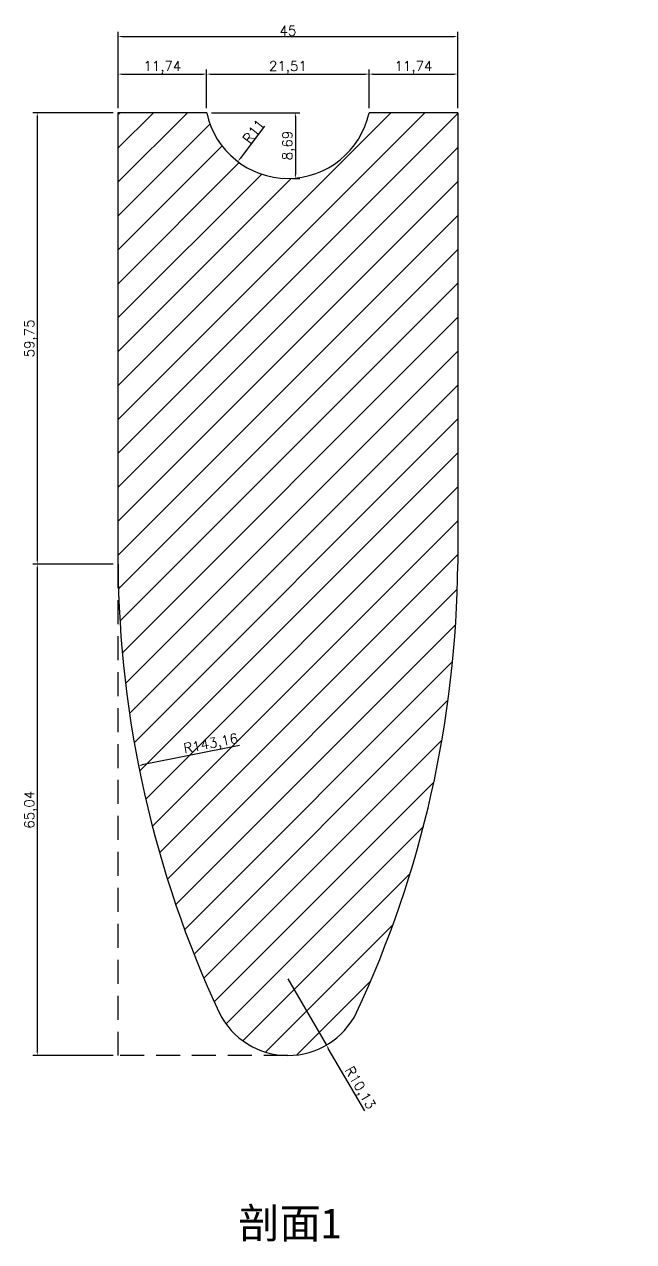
# Model space of a CAD drawing. Header units: millimetres. Extents: x 6817 to 10278, y -2870 to -2258.
# Drawn here: x 7580 to 7660.7, y -2850.3 to -2689.2 of the extents above; entities that cross this region are included whole.
import ezdxf

# ---------------------------------------------------------------- set-up
doc = ezdxf.new("R2010")
doc.units = ezdxf.units.MM
doc.linetypes.add('HIDDEN', pattern=[9.525, 6.35, -3.175])
doc.layers.add('图层2', color=108, linetype='Continuous')
doc.styles.get("Standard").update_dxf_attribs({"font": 'txt', "bigfont": 'gbcbig.shx'})
doc.dimstyles.new('ISO-25', dxfattribs={"dimtxt": 1, "dimasz": 0.5, "dimexe": 0.6, "dimexo": 0.625, "dimgap": 0.1, "dimtad": 1, "dimtxsty": 'Standard', "dimcen": 2.5, "dimadec": 0, "dimazin": 0, "dimtfac": 1, "dimtmove": 0, "dimatfit": 3, "dimfxl": 1, "dimarcsym": 0})

# ---------------------------------------------------------------- blocks, each defined once
blk = doc.blocks.new('*D1520')
at = {"layer": 'Defpoints', "color": 0, "linetype": 'ByBlock', "transparency": 16777216}
for p in [(7604.12, -2700.91), (7614.88, -2709.6), (7615.87, -2709.6)]:
    blk.add_point(p, dxfattribs=at)
at = {"layer": '图层2', "color": 0, "linetype": 'ByBlock', "lineweight": -2, "transparency": 16777216}
for p, q in [((7604.75, -2700.91), (7616.47, -2700.91)), ((7615.87, -2701.41), (7615.87, -2709.1)), ((7615.5, -2709.6), (7616.47, -2709.6))]:
    blk.add_line(p, q, dxfattribs=at)
at = {"layer": '图层2', "color": 0, "linetype": 'ByBlock', "transparency": 16777216}
for points in [[(7615.78, -2701.41), (7615.95, -2701.41), (7615.87, -2700.91)], [(7615.78, -2709.1), (7615.95, -2709.1), (7615.87, -2709.6)]]:
    blk.add_solid(points, dxfattribs=at)
at = {"layer": '图层2', "color": 0, "linetype": 'ByBlock', "transparency": 16777216, "insert": (7615.01, -2705.26), "char_height": 1.3, "attachment_point": 5, "rotation": 90}
blk.add_mtext('8,69', dxfattribs=at)
blk = doc.blocks.new('*D1521')
at = {"layer": 'Defpoints', "color": 0, "linetype": 'ByBlock', "transparency": 16777216}
for p in [(7604.12, -2695.8), (7592.38, -2700.91), (7604.12, -2700.91)]:
    blk.add_point(p, dxfattribs=at)
at = {"layer": '图层2', "color": 0, "linetype": 'ByBlock', "lineweight": -2, "transparency": 16777216}
for p, q in [((7592.38, -2700.29), (7592.38, -2695.2)), ((7604.12, -2700.29), (7604.12, -2695.2)), ((7592.88, -2695.8), (7603.62, -2695.8))]:
    blk.add_line(p, q, dxfattribs=at)
at = {"layer": '图层2', "color": 0, "linetype": 'ByBlock', "transparency": 16777216}
for points in [[(7592.88, -2695.72), (7592.88, -2695.89), (7592.38, -2695.8)], [(7603.62, -2695.72), (7603.62, -2695.89), (7604.12, -2695.8)]]:
    blk.add_solid(points, dxfattribs=at)
at = {"layer": '图层2', "color": 0, "linetype": 'ByBlock', "transparency": 16777216, "insert": (7598.25, -2694.94), "char_height": 1.3, "attachment_point": 5}
blk.add_mtext('11,74', dxfattribs=at)
blk = doc.blocks.new('*D1522')
at = {"layer": 'Defpoints', "color": 0, "linetype": 'ByBlock', "transparency": 16777216}
for p in [(7637.38, -2695.8), (7625.63, -2700.91), (7637.38, -2700.91)]:
    blk.add_point(p, dxfattribs=at)
at = {"layer": '图层2', "color": 0, "linetype": 'ByBlock', "lineweight": -2, "transparency": 16777216}
for p, q in [((7625.63, -2700.29), (7625.63, -2695.2)), ((7637.38, -2700.29), (7637.38, -2695.2)), ((7626.13, -2695.8), (7636.88, -2695.8))]:
    blk.add_line(p, q, dxfattribs=at)
at = {"layer": '图层2', "color": 0, "linetype": 'ByBlock', "transparency": 16777216}
for points in [[(7626.13, -2695.72), (7626.13, -2695.89), (7625.63, -2695.8)], [(7636.88, -2695.72), (7636.88, -2695.89), (7637.38, -2695.8)]]:
    blk.add_solid(points, dxfattribs=at)
at = {"layer": '图层2', "color": 0, "linetype": 'ByBlock', "transparency": 16777216, "insert": (7631.51, -2694.94), "char_height": 1.3, "attachment_point": 5}
blk.add_mtext('11,74', dxfattribs=at)
blk = doc.blocks.new('*D1523')
at = {"layer": 'Defpoints', "color": 0, "linetype": 'ByBlock', "transparency": 16777216}
for p in [(7625.63, -2695.8), (7604.12, -2700.91), (7625.63, -2700.91)]:
    blk.add_point(p, dxfattribs=at)
at = {"layer": '图层2', "color": 0, "linetype": 'ByBlock', "lineweight": -2, "transparency": 16777216}
for p, q in [((7604.12, -2700.29), (7604.12, -2695.2)), ((7625.63, -2700.29), (7625.63, -2695.2)), ((7604.62, -2695.8), (7625.13, -2695.8))]:
    blk.add_line(p, q, dxfattribs=at)
at = {"layer": '图层2', "color": 0, "linetype": 'ByBlock', "transparency": 16777216}
for points in [[(7604.62, -2695.72), (7604.62, -2695.89), (7604.12, -2695.8)], [(7625.13, -2695.72), (7625.13, -2695.89), (7625.63, -2695.8)]]:
    blk.add_solid(points, dxfattribs=at)
at = {"layer": '图层2', "color": 0, "linetype": 'ByBlock', "transparency": 16777216, "insert": (7614.88, -2694.94), "char_height": 1.3, "attachment_point": 5}
blk.add_mtext('21,51', dxfattribs=at)
blk = doc.blocks.new('*D1524')
at = {"layer": 'Defpoints', "color": 0, "linetype": 'ByBlock', "transparency": 16777216}
for p in [(7592.38, -2700.91), (7581.68, -2760.66), (7592.38, -2760.66)]:
    blk.add_point(p, dxfattribs=at)
at = {"layer": '图层2', "color": 0, "linetype": 'ByBlock', "lineweight": -2, "transparency": 16777216}
for p, q in [((7591.75, -2700.91), (7581.08, -2700.91)), ((7581.68, -2701.41), (7581.68, -2760.16)), ((7591.75, -2760.66), (7581.08, -2760.66))]:
    blk.add_line(p, q, dxfattribs=at)
at = {"layer": '图层2', "color": 0, "linetype": 'ByBlock', "transparency": 16777216}
for points in [[(7581.6, -2701.41), (7581.77, -2701.41), (7581.68, -2700.91)], [(7581.6, -2760.16), (7581.77, -2760.16), (7581.68, -2760.66)]]:
    blk.add_solid(points, dxfattribs=at)
at = {"layer": '图层2', "color": 0, "linetype": 'ByBlock', "transparency": 16777216, "insert": (7580.82, -2730.79), "char_height": 1.3, "attachment_point": 5, "rotation": 90}
blk.add_mtext('59,75', dxfattribs=at)
blk = doc.blocks.new('*D1525')
at = {"layer": 'Defpoints', "color": 0, "linetype": 'ByBlock', "transparency": 16777216}
for p in [(7591.75, -2760.66), (7581.68, -2825.7), (7592.38, -2825.7)]:
    blk.add_point(p, dxfattribs=at)
at = {"layer": '图层2', "color": 0, "linetype": 'ByBlock', "lineweight": -2, "transparency": 16777216}
for p, q in [((7591.13, -2760.66), (7581.08, -2760.66)), ((7581.68, -2761.16), (7581.68, -2825.2)), ((7591.75, -2825.7), (7581.08, -2825.7))]:
    blk.add_line(p, q, dxfattribs=at)
at = {"layer": '图层2', "color": 0, "linetype": 'ByBlock', "transparency": 16777216}
for points in [[(7581.6, -2761.16), (7581.77, -2761.16), (7581.68, -2760.66)], [(7581.6, -2825.2), (7581.77, -2825.2), (7581.68, -2825.7)]]:
    blk.add_solid(points, dxfattribs=at)
at = {"layer": '图层2', "color": 0, "linetype": 'ByBlock', "transparency": 16777216, "insert": (7580.82, -2793.18), "char_height": 1.3, "attachment_point": 5, "rotation": 90}
blk.add_mtext('65,04', dxfattribs=at)
blk = doc.blocks.new('*D1526')
at = {"layer": 'Defpoints', "color": 0, "linetype": 'ByBlock', "transparency": 16777216}
for p in [(7614.88, -2698.6), (7608.25, -2707.38)]:
    blk.add_point(p, dxfattribs=at)
at = {"layer": '图层2', "color": 0, "linetype": 'ByBlock', "lineweight": -2, "transparency": 16777216}
blk.add_line((7611.78, -2702.71), (7608.55, -2706.98), dxfattribs=at)
at = {"layer": '图层2', "color": 0, "linetype": 'ByBlock', "transparency": 16777216}
blk.add_solid([(7608.48, -2706.93), (7608.62, -2707.03), (7608.25, -2707.38)], dxfattribs=at)
at = {"layer": '图层2', "color": 0, "linetype": 'ByBlock', "transparency": 16777216, "insert": (7610.34, -2703.37), "char_height": 1.3, "attachment_point": 5, "rotation": 52.9445}
blk.add_mtext('R11', dxfattribs=at)
blk = doc.blocks.new('*D1527')
at = {"layer": 'Defpoints', "color": 0, "linetype": 'ByBlock', "transparency": 16777216}
for p in [(7735.53, -2759.54), (7595.1, -2787.34)]:
    blk.add_point(p, dxfattribs=at)
at = {"layer": '图层2', "color": 0, "linetype": 'ByBlock', "lineweight": -2, "transparency": 16777216}
blk.add_line((7608.47, -2784.69), (7595.59, -2787.24), dxfattribs=at)
at = {"layer": '图层2', "color": 0, "linetype": 'ByBlock', "transparency": 16777216}
blk.add_solid([(7595.57, -2787.16), (7595.6, -2787.32), (7595.1, -2787.34)], dxfattribs=at)
at = {"layer": '图层2', "color": 0, "linetype": 'ByBlock', "transparency": 16777216, "insert": (7604.7, -2784.56), "char_height": 1.3, "attachment_point": 5, "rotation": 11.1947}
blk.add_mtext('R143,16', dxfattribs=at)
blk = doc.blocks.new('*D1528')
at = {"layer": 'Defpoints', "color": 0, "linetype": 'ByBlock', "transparency": 16777216}
for p in [(7614.88, -2815.57), (7619.98, -2824.32)]:
    blk.add_point(p, dxfattribs=at)
at = {"layer": '图层2', "color": 0, "linetype": 'ByBlock', "lineweight": -2, "transparency": 16777216}
for p, q in [((7614.88, -2815.57), (7619.98, -2824.32)), ((7625.05, -2833.01), (7620.23, -2824.76))]:
    blk.add_line(p, q, dxfattribs=at)
at = {"layer": '图层2', "color": 0, "linetype": 'ByBlock', "transparency": 16777216}
blk.add_solid([(7620.31, -2824.71), (7620.16, -2824.8), (7619.98, -2824.32)], dxfattribs=at)
at = {"layer": '图层2', "color": 0, "linetype": 'ByBlock', "transparency": 16777216, "insert": (7624.32, -2830.06), "char_height": 1.3, "attachment_point": 5, "rotation": 300.2494}
blk.add_mtext('R10,13', dxfattribs=at)
blk = doc.blocks.new('*D1529')
at = {"layer": 'Defpoints', "color": 0, "linetype": 'ByBlock', "transparency": 16777216}
for p in [(7637.38, -2690.82), (7592.38, -2700.91), (7637.38, -2700.91)]:
    blk.add_point(p, dxfattribs=at)
at = {"layer": '图层2', "color": 0, "linetype": 'ByBlock', "lineweight": -2, "transparency": 16777216}
for p, q in [((7592.38, -2700.29), (7592.38, -2690.22)), ((7592.88, -2690.82), (7636.88, -2690.82)), ((7637.38, -2700.29), (7637.38, -2690.22))]:
    blk.add_line(p, q, dxfattribs=at)
at = {"layer": '图层2', "color": 0, "linetype": 'ByBlock', "transparency": 16777216}
for points in [[(7592.88, -2690.74), (7592.88, -2690.9), (7592.38, -2690.82)], [(7636.88, -2690.74), (7636.88, -2690.9), (7637.38, -2690.82)]]:
    blk.add_solid(points, dxfattribs=at)
at = {"layer": '图层2', "color": 0, "linetype": 'ByBlock', "transparency": 16777216, "insert": (7614.88, -2690.07), "char_height": 1.3, "attachment_point": 5}
blk.add_mtext('45', dxfattribs=at)

msp = doc.modelspace()

# ---------------------------------------------------------------- hatches: boundary and pattern name
at = {"layer": '图层2', "linetype": 'ByBlock'}
h = msp.add_hatch(dxfattribs=at)
h.set_pattern_fill('ANSI31', color=4)
h.set_pattern_definition([(45, (0, -33.572), (-2.245064, 2.245064), [])])
h.paths.add_polyline_path([(7637.377, -2700.91), (7625.633, -2700.91, -0.8083198), (7604.122, -2700.91), (7592.377, -2700.91), (7592.377, -2760.663, 0.1075079), (7605.778, -2820.029, 0.6236272), (7623.976, -2820.029, 0.1075079), (7637.377, -2760.663)])

# ---------------------------------------------------------------- linework, layer by layer
at = {"layer": '图层2', "color": 2, "linetype": 'ByBlock'}
for p, q in [((7592.377, -2700.91), (7592.377, -2760.663)), ((7604.122, -2700.91), (7592.377, -2700.91)), ((7637.377, -2700.91), (7625.633, -2700.91)), ((7637.377, -2700.91), (7637.377, -2760.663))]:
    msp.add_line(p, q, dxfattribs=at)
at = {"layer": '图层2', "color": 6, "linetype": 'HIDDEN', "ltscale": 0.5}
for p in [(7592.377, -2760.663), (7614.877, -2825.703)]:
    msp.add_line(p, (7592.377, -2825.703), dxfattribs=at)
at = {"layer": '图层2', "color": 2, "linetype": 'ByBlock'}
for centre, radius, start, end in [((7614.877, -2698.604), 11, 192.10141, 347.89859), ((7735.534, -2759.543), 143.161, 180.44806, 204.99278), ((7494.221, -2759.543), 143.161, 335.00722, 359.55194), ((7614.877, -2815.571), 10.132, 206.10242, 333.89758)]:
    msp.add_arc(centre, radius, start, end, dxfattribs=at)

# ---------------------------------------------------------------- texts
at = {"color": 2, "insert": (7621.966, -2845.901), "char_height": 4.00662, "width": 76.48743, "attachment_point": 3}
msp.add_mtext('{\\fSimSun|b0|i0|c134|p2;剖面1}', dxfattribs=at)

# ---------------------------------------------------------------- dimensions: what is measured, and where the dimension line sits
at = {"layer": '图层2', "color": 3, "linetype": 'ByBlock'}
for base, p1, p2, picture, middle in [((7637.377, -2690.82), (7592.377, -2700.91), (7637.377, -2700.91), '*D1529', (7614.877, -2690.07)), ((7604.1218, -2695.8023), (7592.3774, -2700.9101), (7604.1218, -2700.9101), '*D1521', (7598.2496, -2694.9439)), ((7625.633, -2695.802), (7604.122, -2700.91), (7625.633, -2700.91), '*D1523', (7614.877, -2694.944)), ((7637.377, -2695.802), (7625.633, -2700.91), (7637.377, -2700.91), '*D1522', (7631.505, -2694.944))]:
    dim = msp.add_linear_dim(base=base, p1=p1, p2=p2, dimstyle='ISO-25', override={"dimtxt": 1.3}, dxfattribs=at)
    dim.commit()
    dim.dimension.update_dxf_attribs({"geometry": picture, "text_midpoint": middle})
for center, mpoint, picture, middle in [((7614.877, -2698.604), (7608.249, -2707.383), '*D1526', (7610.934, -2703.827)), ((7735.534, -2759.543), (7595.097, -2787.337), '*D1527', (7604.862, -2785.404)), ((7614.877, -2815.571), (7619.982, -2824.324), '*D1528', (7623.578, -2830.49))]:
    dim = msp.add_radius_dim(center=center, mpoint=mpoint, dimstyle='ISO-25', override={"dimtxt": 1.3}, dxfattribs=at)
    dim.commit()
    dim.dimension.update_dxf_attribs({"geometry": picture, "text_midpoint": middle, "dimtype": 164})
for base, p1, p2, picture, middle in [((7581.683, -2760.663), (7592.377, -2700.91), (7592.377, -2760.663), '*D1524', (7580.825, -2730.786)), ((7615.867, -2709.604), (7604.122, -2700.91), (7614.877, -2709.604), '*D1520', (7615.009, -2705.257)), ((7581.683, -2825.703), (7591.752, -2760.663), (7592.377, -2825.703), '*D1525', (7580.825, -2793.183))]:
    dim = msp.add_linear_dim(base=base, p1=p1, p2=p2, angle=90, dimstyle='ISO-25', override={"dimtxt": 1.3}, dxfattribs=at)
    dim.commit()
    dim.dimension.update_dxf_attribs({"geometry": picture, "text_midpoint": middle})

doc.saveas('drawing.dxf')
